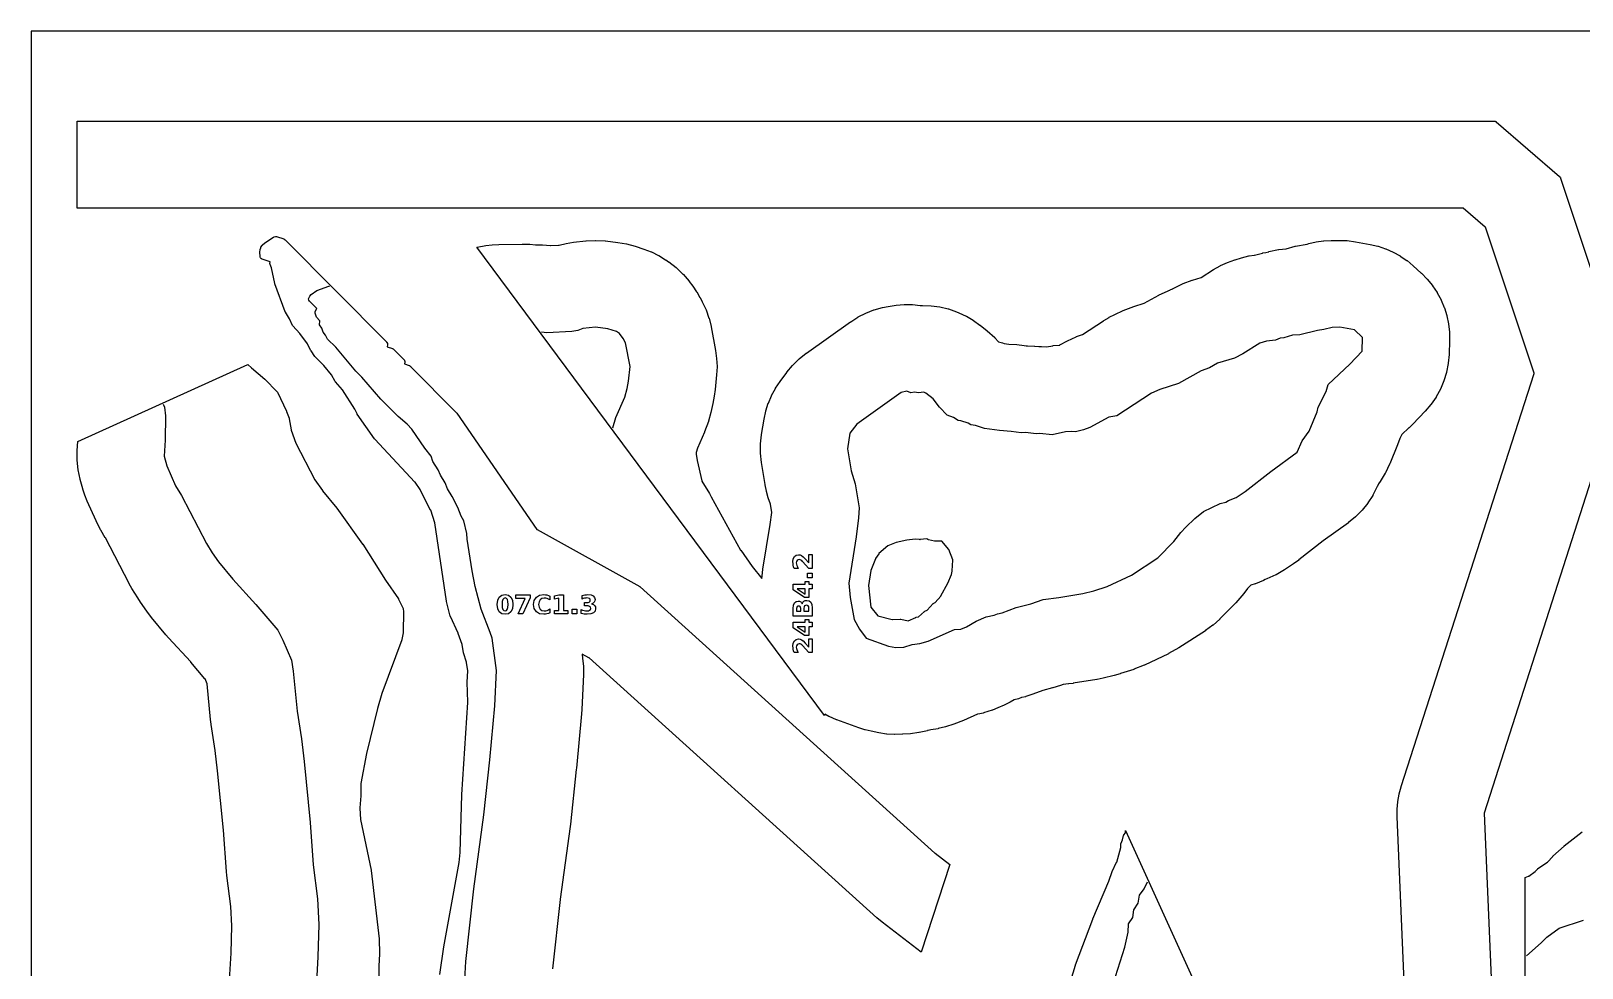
# Model space of a CAD drawing. Header units: millimetres. Extents: x 0 to 841, y 0 to 594.
# Drawn here: x 0 to 356.7, y 378.4 to 594 of the extents above; entities that cross this region are included whole.
import ezdxf

# ---------------------------------------------------------------- set-up
doc = ezdxf.new("R2010")
doc.units = ezdxf.units.MM
for name, color, linetype in [('CUT', 1, 'Continuous'), ('ENGRAVE', 5, 'Continuous'), ('SHEET_EDGE_DO_NOT_CUT', 8, 'Continuous')]:
    doc.layers.add(name, color=color, linetype=linetype)

msp = doc.modelspace()

# ---------------------------------------------------------------- linework, layer by layer
at = {"layer": 'CUT'}
for points in [[(317.13, 344.52), (314.2, 413.16), (314.2, 413.18), (314.2, 414.91), (314.21, 414.95), (314.36, 416.67), (314.37, 416.71), (314.67, 418.41), (314.68, 418.45), (315.14, 420.12), (315.14, 420.14), (345.68, 515.22), (345.68, 515.24), (345.68, 515.25), (334.49, 548.83), (334.48, 548.84), (334.47, 548.85), (329.4, 553.25), (329.39, 553.25), (329.38, 553.25), (10.62, 553.25), (10.62, 573.25), (336.52, 573.26), (336.52, 573.26), (336.57, 573.26), (336.62, 573.25), (336.74, 573.22), (336.79, 573.21), (336.84, 573.19), (336.88, 573.17), (336.93, 573.14), (336.97, 573.11), (351.53, 560.53), (351.57, 560.49), (351.61, 560.45), (351.72, 560.3), (351.75, 560.26), (351.77, 560.21), (351.79, 560.16), (366.63, 515.51)], [(93.99, 376.89), (94.94, 383.25), (94.94, 383.26), (98.46, 402.69), (98.46, 402.7), (98.73, 404.96), (98.73, 404.98), (99.11, 418.28), (99.11, 418.3), (100.46, 439.53), (100.46, 439.55), (100.33, 444.14), (100.33, 444.17), (100.44, 446.77), (100.44, 446.78), (100.44, 446.79), (100.16, 448.73), (100.16, 448.74), (100.16, 448.75), (99.47, 450.9), (99.46, 450.94), (99.45, 450.98), (99.19, 452.77), (99.19, 452.78), (99.19, 452.8), (98.23, 455.39), (98.23, 455.41), (96.46, 459.28), (96.45, 459.32), (96.43, 459.36), (95.55, 462.76), (95.54, 462.81), (92.86, 480.8), (92.85, 480.81), (92.85, 480.82), (91.92, 483.75), (91.92, 483.76), (91.91, 483.77), (89.51, 488.46), (89.5, 488.48), (88.33, 490.17), (88.31, 490.2), (79.07, 500.08), (79.03, 500.14), (75.03, 505.81), (75.01, 505.85), (74.99, 505.89), (74.49, 506.96), (74.48, 506.99), (71.63, 511.41), (71.61, 511.44), (70.03, 513.26), (70, 513.3), (69.97, 513.34), (69.09, 514.9), (69.08, 514.91), (69.08, 514.91), (67.31, 517.07), (67.29, 517.09), (65.34, 519.02), (65.3, 519.06), (65.27, 519.1), (64.41, 520.4), (64.38, 520.45), (63.62, 521.98), (63.61, 521.99), (63.61, 522), (61.8, 524.37), (61.79, 524.38), (60.21, 526.14), (60.18, 526.18), (60.15, 526.22), (60.13, 526.26), (59.46, 527.74), (59.45, 527.76), (58.52, 529.31), (58.5, 529.35), (58.48, 529.39), (56.06, 535.86), (56.04, 535.93), (55.28, 539.48), (55.27, 539.51), (54.99, 540.31), (54.97, 540.36), (54.97, 540.41), (54.96, 540.46), (54.96, 540.51), (54.99, 540.86), (54.99, 540.87), (54.98, 540.88), (53.15, 541.5), (53.11, 541.52), (53.07, 541.54), (53.03, 541.56), (52.99, 541.59), (52.93, 541.65), (52.89, 541.68), (52.86, 541.71), (52.84, 541.75), (52.81, 541.79), (52.79, 541.83), (52.73, 541.98), (52.71, 542.02), (52.7, 542.06), (52.69, 542.1), (52.69, 542.15), (52.63, 543.14), (52.63, 543.19), (52.63, 543.23), (52.67, 543.61), (52.68, 543.66), (52.69, 543.71), (52.83, 544.13), (52.85, 544.19), (52.88, 544.24), (53.16, 544.68), (53.18, 544.72), (53.21, 544.75), (53.25, 544.78), (53.71, 545.21), (53.74, 545.23), (53.77, 545.25), (55.77, 546.56), (55.81, 546.58), (55.85, 546.6), (55.89, 546.62), (55.93, 546.63), (56.21, 546.7), (56.26, 546.7), (56.3, 546.71), (56.35, 546.71), (56.39, 546.7), (56.44, 546.7), (56.48, 546.68), (58.13, 546.15), (58.19, 546.13), (58.24, 546.1), (58.43, 545.98), (58.48, 545.94), (58.53, 545.9), (81.74, 522.45), (81.78, 522.41), (81.81, 522.36), (81.84, 522.32), (81.95, 522.08), (81.97, 522.04), (81.98, 521.99), (81.99, 521.95), (82, 521.9), (82, 521.85), (81.99, 521.8), (81.93, 521.34), (81.93, 521.33), (81.94, 521.32), (83.14, 520.92), (83.18, 520.9), (83.22, 520.88), (83.26, 520.86), (83.4, 520.77), (83.43, 520.74), (83.47, 520.71), (85.76, 518.39), (85.79, 518.36), (85.82, 518.32), (85.84, 518.28), (85.86, 518.24), (85.93, 518.07), (85.95, 518.02), (85.96, 517.96), (85.97, 517.91), (85.97, 517.86), (85.97, 517.8), (85.92, 517.42), (85.92, 517.4), (85.93, 517.4), (86.97, 517.05), (87.01, 517.03), (87.05, 517.01), (87.09, 516.99), (87.23, 516.9), (87.26, 516.87), (87.3, 516.84), (97.86, 506.16), (97.89, 506.13), (97.92, 506.09), (116.35, 479.33), (116.36, 479.33), (116.37, 479.32), (139.99, 466.15), (140.04, 466.12), (140.09, 466.09), (207.9, 404.82), (207.91, 404.81), (211.33, 402.2), (204.74, 382.06), (195.77, 388.92), (195.76, 388.93), (194.51, 389.97), (194.49, 389.98), (128.33, 449.75), (128.32, 449.76), (128.31, 449.77), (126.74, 450.64), (126.73, 450.65), (126.73, 450.64), (126.87, 449.65), (126.87, 449.62), (127.04, 447.83), (127.04, 447.79), (127.04, 445.99), (127.04, 445.97), (126.68, 437.86), (126.68, 437.85), (126.61, 436.88), (126.61, 436.87), (125.44, 424.4), (125.44, 424.4), (125.41, 424.11), (125.41, 424.11), (124.05, 411.53), (124.05, 411.52), (123.98, 410.98), (123.98, 410.97), (121.69, 394.21), (121.69, 394.2), (119.95, 378.19)], [(45.57, 374.43), (46.01, 381.78), (46.01, 381.79), (46.17, 388.13), (46.17, 388.14), (45.94, 392.57), (45.93, 392.58), (45.07, 399.71), (45.07, 399.72), (44.98, 400.61), (44.98, 400.62), (44.25, 410.11), (44.25, 410.12), (42.92, 423.76), (42.92, 423.76), (42.37, 428.42), (42.37, 428.43), (41.44, 434.45), (41.44, 434.47), (41.3, 435.56), (41.3, 435.57), (40.5, 443.78), (40.5, 443.79), (40.5, 443.81), (40.02, 444.92), (40.01, 444.93), (40.01, 444.94), (36.73, 448.81), (36.72, 448.82), (31.65, 454.35), (31.65, 454.36), (31.03, 455.06), (31.03, 455.07), (27.73, 459.02), (27.72, 459.03), (26.62, 460.49), (26.6, 460.51), (25.17, 462.59), (25.16, 462.6), (24.54, 463.56), (24.53, 463.57), (23.22, 465.73), (23.22, 465.75), (22.6, 466.83), (22.6, 466.85), (17.1, 477.37), (17.09, 477.38), (16.03, 479.18), (16.01, 479.21), (14.96, 481.26), (14.95, 481.28), (12.94, 485.81), (12.93, 485.83), (12.39, 487.18), (12.38, 487.22), (11.94, 488.61), (11.94, 488.62), (11.33, 490.83), (11.32, 490.86), (10.86, 493), (10.85, 493.06), (10.63, 495.22), (10.63, 495.28), (10.65, 497.47), (10.65, 497.5), (10.79, 499.51), (49.88, 517.3), (50.67, 516.5), (50.67, 516.5), (50.69, 516.48), (53.75, 513.9), (53.79, 513.87), (56.58, 510.99), (56.62, 510.95), (56.65, 510.9), (56.68, 510.86), (58.76, 506.52), (58.78, 506.47), (59.37, 504.88), (59.38, 504.84), (59.39, 504.79), (59.83, 502.2), (59.84, 502.19), (59.84, 502.18), (60.87, 499.18), (60.87, 499.17), (60.88, 499.16), (65.27, 490.75), (65.29, 490.72), (67.04, 488.24), (67.05, 488.22), (70.3, 484.22), (70.31, 484.2), (76.27, 475.95), (76.29, 475.93), (81.53, 467.64), (81.54, 467.63), (84.48, 463.31), (84.51, 463.25), (85.56, 461.15), (85.58, 461.11), (85.6, 461.07), (85.61, 461.03), (85.61, 460.98), (85.66, 460.47), (85.66, 460.41), (85.58, 455.58), (85.58, 455.54), (85.57, 455.5), (85.29, 453.97), (85.28, 453.93), (85.27, 453.88), (80.68, 441.55), (80.67, 441.53), (79.69, 438.14), (79.68, 438.13), (77.12, 427.78), (77.12, 427.76), (75.85, 420.85), (75.84, 420.84), (75.84, 420.83), (75.84, 418.08), (75.84, 418.04), (75.59, 415.22), (75.59, 415.18), (75.74, 412.56), (75.74, 412.55), (75.74, 412.54), (78.24, 400.9), (78.25, 400.85), (80.04, 385.12), (80.04, 385.09), (80.18, 381.69), (80.18, 381.63), (79.96, 378.79), (79.96, 378.77), (79.98, 376.01)], [(366.64, 515.2), (334.19, 414.03), (334.18, 414.02), (334.18, 414.01), (337.11, 345.37)], [(239.13, 375.56), (240.19, 379.08), (240.2, 379.12), (244.22, 389.67), (244.23, 389.68), (247.87, 398.36), (247.88, 398.38), (248.65, 400.58), (248.67, 400.63), (249.68, 402.73), (249.68, 402.74), (249.69, 402.76), (250.61, 406.14), (250.61, 406.15), (250.62, 406.17), (250.66, 406.94), (250.67, 406.99), (250.68, 407.03), (250.69, 407.08), (250.7, 407.12), (251.05, 407.88), (251.05, 407.89), (251.06, 407.91), (251.29, 408.88), (251.31, 408.93), (251.33, 408.99), (251.36, 409.04), (251.68, 409.53), (251.69, 409.54), (251.69, 409.56), (251.72, 410.05), (269, 372.06)], [(343.62, 353.69), (343.62, 399.24), (344.43, 399.56), (344.43, 399.56), (344.44, 399.57), (344.45, 399.57), (345.91, 400.57), (345.93, 400.58), (345.94, 400.59), (346.47, 401.18), (346.51, 401.22), (346.56, 401.26), (348.74, 402.75), (348.75, 402.76), (348.76, 402.77), (349.96, 404.07), (349.99, 404.1), (352.57, 406.45), (352.6, 406.48), (356.74, 409.71)]]:
    msp.add_lwpolyline(points, dxfattribs=at)
for points in [[(102.56, 544.29), (102.58, 544.3), (104.57, 544.63), (104.59, 544.63), (106.05, 544.82), (106.09, 544.82), (107.56, 544.9), (107.58, 544.9), (112.93, 544.98), (112.95, 544.98), (114.66, 544.93), (114.7, 544.93), (116, 544.78), (116.03, 544.77), (117.56, 544.8), (117.62, 544.8), (119.5, 544.61), (119.51, 544.61), (119.52, 544.61), (121.35, 544.72), (121.36, 544.72), (121.37, 544.72), (121.39, 544.73), (121.43, 544.74), (123.05, 545.13), (123.09, 545.14), (124.75, 545.4), (124.77, 545.4), (127.61, 545.71), (127.64, 545.71), (129.83, 545.83), (129.88, 545.83), (132.07, 545.7), (132.1, 545.7), (134.94, 545.37), (134.97, 545.37), (136.94, 545.04), (136.99, 545.03), (138.91, 544.5), (138.93, 544.5), (140.92, 543.84), (140.94, 543.83), (142.66, 543.18), (142.7, 543.16), (144.34, 542.35), (144.38, 542.33), (145.95, 541.36), (145.97, 541.35), (146.64, 540.89), (146.66, 540.88), (148.35, 539.58), (148.39, 539.55), (149.92, 538.08), (149.96, 538.04), (151.33, 536.41), (151.35, 536.39), (152.19, 535.28), (152.2, 535.26), (153.07, 534.02), (153.09, 533.98), (153.85, 532.67), (153.86, 532.66), (154.37, 531.7), (154.39, 531.68), (155.24, 529.87), (155.25, 529.82), (155.91, 527.96), (155.93, 527.91), (156.39, 525.97), (156.4, 525.94), (157.42, 520.52), (157.42, 520.5), (157.68, 518.67), (157.68, 518.62), (157.77, 516.79), (157.77, 516.74), (157.67, 514.89), (157.67, 514.87), (157.35, 511.52), (157.34, 511.5), (157.14, 510), (157.14, 509.98), (156.84, 508.3), (156.84, 508.27), (156.37, 506.24), (156.36, 506.21), (155.79, 504.21), (155.78, 504.18), (154.9, 501.75), (154.89, 501.72), (153.29, 498.03), (153.28, 498.01), (152.96, 497.01), (152.96, 497), (152.96, 496.99), (152.95, 496.79), (152.95, 496.77), (152.96, 496.64), (152.96, 496.61), (153.17, 495.2), (153.17, 495.18), (154.28, 490.46), (154.28, 490.45), (154.29, 490.44), (156.03, 487.56), (156.03, 487.55), (156.45, 486.83), (156.45, 486.82), (163.2, 474.54), (163.21, 474.52), (165.85, 470.81), (165.86, 470.79), (168.1, 468), (168.11, 467.99), (168.11, 468.01), (168.13, 468.49), (168.13, 468.53), (168.33, 470.17), (168.33, 470.19), (170, 480.45), (170, 480.46), (170.34, 483.2), (170.34, 483.21), (170.34, 483.23), (170.05, 485.1), (170.04, 485.1), (170.04, 485.11), (169.57, 486.57), (169.56, 486.59), (169.15, 488.06), (169.14, 488.1), (168.84, 489.6), (168.84, 489.62), (168.02, 494.73), (168.02, 494.75), (167.8, 496.83), (167.8, 496.89), (167.8, 498.97), (167.8, 499.02), (168.03, 501.1), (168.03, 501.13), (168.61, 504.68), (168.62, 504.7), (169, 506.53), (169.02, 506.57), (169.57, 508.34), (169.59, 508.38), (170.31, 510.09), (170.33, 510.13), (171.21, 511.76), (171.23, 511.81), (172.27, 513.36), (172.28, 513.37), (173.82, 515.46), (173.84, 515.48), (175.15, 517.07), (175.19, 517.11), (176.65, 518.54), (176.69, 518.58), (178.31, 519.86), (178.33, 519.88), (188.5, 527.11), (188.52, 527.12), (190.19, 528.18), (190.23, 528.21), (191.98, 529.09), (192.03, 529.11), (193.86, 529.81), (193.91, 529.83), (195.81, 530.35), (195.83, 530.35), (197.12, 530.63), (197.14, 530.64), (198.95, 530.95), (198.99, 530.95), (200.8, 531.09), (200.85, 531.09), (202.67, 531.06), (202.71, 531.06), (204.52, 530.85), (204.56, 530.85), (204.57, 530.85), (204.58, 530.84), (204.59, 530.85), (204.97, 530.87), (205.02, 530.87), (206.99, 530.8), (207.04, 530.8), (208.98, 530.53), (209.03, 530.52), (210.94, 530.06), (210.99, 530.05), (212.85, 529.39), (212.87, 529.39), (213.36, 529.19), (213.38, 529.18), (215.07, 528.4), (215.11, 528.37), (216.7, 527.44), (216.74, 527.42), (218.24, 526.33), (218.26, 526.32), (219.88, 525.03), (219.91, 525.01), (221.65, 523.44), (221.7, 523.4), (222.49, 522.5), (222.5, 522.49), (222.51, 522.49), (223.4, 522.24), (223.42, 522.24), (223.82, 522.11), (223.83, 522.1), (223.84, 522.1), (224.85, 521.95), (224.87, 521.95), (226.71, 521.83), (226.73, 521.83), (228.41, 521.64), (228.43, 521.64), (228.84, 521.58), (228.85, 521.57), (228.86, 521.57), (229.11, 521.58), (229.15, 521.58), (230.81, 521.48), (230.83, 521.48), (231.82, 521.37), (231.85, 521.37), (232.35, 521.38), (232.39, 521.38), (233.53, 521.31), (233.54, 521.31), (233.55, 521.31), (235.04, 521.59), (235.08, 521.6), (236.57, 521.75), (236.59, 521.75), (236.6, 521.76), (238.35, 522.7), (238.37, 522.72), (240.38, 523.66), (240.43, 523.68), (241.81, 524.15), (241.82, 524.15), (241.83, 524.16), (246.69, 527.35), (246.7, 527.36), (247.94, 528.1), (247.97, 528.12), (249.26, 528.78), (249.28, 528.79), (251.18, 529.67), (251.21, 529.68), (253.6, 530.6), (253.63, 530.61), (255.99, 531.35), (256, 531.35), (256.01, 531.36), (259.39, 533.24), (259.43, 533.26), (262.06, 534.47), (262.09, 534.49), (262.47, 534.63), (262.48, 534.64), (262.49, 534.64), (262.96, 534.91), (262.98, 534.92), (264.95, 535.91), (265, 535.93), (267.06, 536.69), (267.09, 536.69), (269.08, 537.3), (269.09, 537.3), (269.1, 537.31), (271.94, 539.1), (271.96, 539.11), (273.5, 539.99), (273.54, 540.01), (275.15, 540.74), (275.19, 540.76), (276.87, 541.35), (276.9, 541.35), (278.38, 541.79), (278.4, 541.8), (280.11, 542.23), (280.16, 542.24), (281.34, 542.43), (281.37, 542.43), (283.21, 542.91), (283.27, 542.93), (283.99, 543.04), (284.02, 543.04), (284.65, 543.22), (284.68, 543.23), (286.93, 543.73), (286.98, 543.74), (288.63, 543.91), (288.64, 543.91), (288.65, 543.91), (290.76, 544.46), (290.79, 544.47), (293.48, 544.97), (293.5, 544.97), (293.89, 545.08), (293.91, 545.09), (295.55, 545.47), (295.6, 545.47), (297.25, 545.71), (297.3, 545.71), (298.98, 545.81), (299, 545.81), (300.75, 545.83), (300.78, 545.83), (302.68, 545.76), (302.72, 545.76), (304.61, 545.51), (304.63, 545.5), (307.97, 544.89), (307.99, 544.89), (309.78, 544.47), (309.82, 544.46), (311.54, 543.89), (311.59, 543.87), (313.25, 543.14), (313.29, 543.12), (314.88, 542.24), (314.92, 542.21), (316.42, 541.19), (316.46, 541.16), (317.86, 539.99), (317.88, 539.97), (319.74, 538.27), (319.76, 538.25), (321.09, 536.92), (321.12, 536.88), (322.31, 535.43), (322.34, 535.39), (323.38, 533.83), (323.41, 533.79), (324.3, 532.14), (324.32, 532.09), (325.04, 530.36), (325.06, 530.32), (325.62, 528.52), (325.63, 528.48), (326.01, 526.64), (326.02, 526.59), (326.22, 524.73), (326.22, 524.68), (326.25, 522.79), (326.25, 522.77), (326.13, 519.59), (326.13, 519.57), (325.95, 517.54), (325.95, 517.49), (325.56, 515.51), (325.55, 515.46), (324.96, 513.53), (324.94, 513.48), (324.16, 511.62), (324.14, 511.57), (323.17, 509.8), (323.14, 509.76), (321.99, 508.1), (321.96, 508.05), (320.63, 506.51), (320.61, 506.49), (317.8, 503.54), (317.79, 503.53), (316.92, 502.68), (316.91, 502.67), (315.28, 501.15), (315.27, 501.14), (315.27, 501.13), (314.83, 500.27), (314.81, 500.24), (314.29, 498.8), (314.28, 498.79), (312.48, 494.37), (312.46, 494.35), (311.5, 492.32), (311.47, 492.27), (310.28, 490.37), (310.26, 490.35), (309.89, 489.83), (309.88, 489.82), (309.88, 489.81), (309.57, 489.09), (309.55, 489.06), (308.62, 487.2), (308.6, 487.15), (307.48, 485.41), (307.45, 485.36), (306.15, 483.75), (306.11, 483.71), (304.65, 482.24), (304.61, 482.2), (303, 480.89), (302.97, 480.87), (297.2, 476.68), (297.19, 476.67), (291.6, 472.29), (291.59, 472.28), (290.36, 471.39), (290.35, 471.38), (288.29, 470.01), (288.27, 470), (286.34, 468.86), (286.29, 468.84), (284.25, 467.93), (284.22, 467.92), (283.87, 467.79), (283.84, 467.78), (283.48, 467.58), (283.43, 467.56), (281.62, 466.8), (281.57, 466.78), (280.56, 466.47), (280.54, 466.47), (280.54, 466.46), (279.82, 465.77), (279.81, 465.76), (279.78, 465.72), (279.76, 465.7), (278.93, 464.59), (278.91, 464.56), (277.08, 462.43), (277.06, 462.41), (273.4, 458.72), (273.38, 458.7), (271.84, 457.3), (271.8, 457.27), (270.12, 456.04), (270.1, 456.02), (264.01, 452.06), (263.98, 452.04), (261.64, 450.73), (261.61, 450.71), (256.07, 448.09), (256.04, 448.08), (253.65, 447.13), (253.62, 447.12), (250.54, 446.13), (250.52, 446.12), (249.14, 445.74), (249.13, 445.73), (246.61, 445.12), (246.6, 445.11), (245.17, 444.82), (245.15, 444.82), (239.69, 443.91), (239.68, 443.9), (238.66, 443.76), (238.64, 443.76), (237.38, 443.61), (237.36, 443.61), (237.35, 443.61), (236.77, 443.4), (236.75, 443.39), (234.97, 442.84), (234.95, 442.83), (232.7, 442.24), (232.67, 442.23), (230.44, 441.39), (230.42, 441.38), (228.77, 440.84), (228.72, 440.83), (227.86, 440.62), (227.83, 440.62), (227.14, 440.37), (227.09, 440.36), (226.13, 440.13), (226.12, 440.13), (226.11, 440.12), (225.18, 439.58), (225.16, 439.58), (223.82, 438.87), (223.78, 438.85), (222.39, 438.25), (222.37, 438.24), (221.09, 437.74), (221.07, 437.74), (219.07, 437.08), (219.02, 437.07), (217.73, 436.8), (217.72, 436.79), (217.71, 436.79), (214.48, 435.35), (214.45, 435.34), (212.23, 434.5), (212.2, 434.49), (210.33, 433.92), (210.31, 433.91), (208.66, 433.48), (208.62, 433.47), (206.94, 433.18), (206.91, 433.18), (206.66, 433.15), (206.65, 433.15), (206.64, 433.14), (206.19, 433.02), (206.17, 433.01), (204.26, 432.58), (204.22, 432.57), (202.28, 432.32), (202.25, 432.32), (200.47, 432.18), (200.45, 432.18), (198.65, 432.13), (198.61, 432.13), (196.83, 432.23), (196.78, 432.24), (195.01, 432.51), (194.98, 432.52), (193.26, 432.86), (193.24, 432.87), (191.81, 433.21), (191.77, 433.22), (190.37, 433.67), (190.35, 433.68), (185.3, 435.51), (185.28, 435.52), (183.55, 436.24), (183.51, 436.26), (182.54, 436.78), (182.53, 436.78), (182.53, 436.77), (182.5, 436.47), (102.54, 544.29), (102.56, 544.29)], [(193.15, 461.39), (194.72, 459.47), (194.73, 459.46), (194.74, 459.46), (198.09, 458.58), (198.1, 458.57), (198.12, 458.57), (199.87, 458.7), (199.92, 458.7), (199.98, 458.69), (200.03, 458.68), (201.71, 458.26), (201.72, 458.26), (201.73, 458.27), (203.46, 459.07), (203.52, 459.09), (203.57, 459.11), (204.11, 459.22), (204.12, 459.23), (204.13, 459.23), (205.46, 460.44), (205.5, 460.47), (205.54, 460.5), (205.58, 460.52), (206.08, 460.76), (206.09, 460.77), (206.1, 460.77), (207.49, 462.24), (207.53, 462.28), (207.57, 462.31), (207.62, 462.34), (207.91, 462.49), (207.92, 462.49), (207.93, 462.5), (209.22, 463.98), (209.23, 463.99), (209.24, 464), (210.83, 466.96), (210.84, 466.98), (211.67, 468.91), (211.68, 468.92), (211.68, 468.93), (211.87, 469.72), (211.87, 469.74), (211.87, 469.75), (212, 472.28), (212, 472.29), (212, 472.3), (211.1, 474.69), (211.09, 474.71), (211.08, 474.72), (209.51, 476.63), (209.5, 476.64), (209.49, 476.64), (207.96, 476.59), (207.91, 476.59), (207.87, 476.6), (207.82, 476.6), (206.4, 476.94), (206.36, 476.95), (206.32, 476.97), (206.28, 476.99), (206.25, 477.01), (206.02, 477.16), (206.01, 477.16), (206, 477.16), (204.49, 476.96), (204.43, 476.95), (204.37, 476.96), (203.35, 477.07), (203.34, 477.07), (203.32, 477.07), (201.41, 476.87), (201.39, 476.86), (198.96, 476.34), (198.95, 476.34), (198.94, 476.34), (197.06, 475.55), (197.05, 475.55), (197.04, 475.54), (195.01, 473.74), (195, 473.74), (194.99, 473.73), (194.22, 472.59), (194.22, 472.58), (194.21, 472.57), (193.13, 469.87), (193.12, 469.86), (193.12, 469.85), (192.6, 466.4), (192.6, 466.39), (192.6, 466.38), (193.14, 461.41), (193.15, 461.4), (193.15, 461.39)]]:
    msp.add_lwpolyline(points, close=True, dxfattribs=at)
at = {"layer": 'ENGRAVE'}
for points in [[(99.76, 375.77), (100.02, 379.89), (101.84, 396.64), (104.17, 413.68), (105.53, 426.27), (106.7, 438.75), (107.06, 446.87), (106.03, 454.27), (105.63, 455.62), (103.5, 460.96), (102.14, 466.2), (101.44, 469.8), (100.33, 477.11), (100.25, 478.4), (99.53, 481.27), (98.9, 482.36), (98.17, 484.36), (96.88, 486.9), (95.82, 488.67), (95.26, 490.02), (94.17, 491.81), (93.62, 493.05), (92.43, 494.94), (92, 496.14), (90.54, 497.98), (87.56, 502.36), (86.52, 503.53), (84.43, 505.28), (80.48, 509.26), (76.08, 514.38), (74.68, 515.73), (70.07, 521.24), (68.18, 523.06), (67.72, 524.04), (67.17, 524.74), (66.88, 525.59), (66.35, 526.36), (66.4, 527.33), (65.69, 528.17), (65.34, 529.06), (65.36, 529.49), (65.7, 530.13), (64.01, 531.84), (63.87, 532.1), (63.85, 532.4), (64.09, 532.96), (64.44, 533.4), (65.71, 534.32), (68.48, 535.26), (68.62, 535.28)], [(133.78, 502.68), (134.53, 505.05), (136.56, 509.71), (137.14, 511.74), (137.44, 513.45), (137.77, 516.82), (136.74, 522.26), (136.22, 523.24), (135.37, 524.37), (134.68, 524.84), (132.67, 525.5), (129.8, 525.83), (126.94, 525.52), (125.76, 525.06), (124.35, 524.86), (118.62, 524.53), (117.43, 524.72)], [(192.11, 454.31), (197.18, 452.47), (198.93, 452.12), (200.74, 452.26), (202.66, 452.8), (204.43, 453.03), (206.32, 453.61), (212.4, 456.32), (213.86, 456.39), (215.17, 456.9), (217.39, 458.18), (219.64, 459.22), (221.48, 459.55), (222.3, 459.89), (223.35, 460.09), (226.6, 461.32), (229.91, 462.18), (232.75, 463.22), (236.39, 463.63), (241.87, 464.55), (244.4, 465.16), (247.5, 466.16), (253.07, 468.8), (259.18, 472.78), (262.86, 476.5), (264.41, 478.58), (265.58, 479.82), (267.65, 481.83), (269.64, 483.41), (273.48, 485.27), (274.82, 485.61), (275.44, 485.99), (277.19, 486.64), (279.26, 488.03), (285.15, 492.64), (291.22, 497.06), (292.37, 499.7), (293.96, 501.94), (295.78, 506.38), (296.02, 507.43), (297.88, 511.06), (298.32, 512.69), (303.32, 517.33), (306.15, 520.3), (306.26, 523.5), (304.38, 525.22), (301.01, 525.83), (299.24, 525.81), (297.36, 525.29), (295.85, 525.12), (291.81, 524.06), (290.14, 523.99), (288.14, 523.42), (287.3, 523.34), (286.23, 522.87), (284.12, 522.64), (282.61, 522.19), (278.68, 519.71), (276.78, 518.74), (272.91, 517.56), (271.03, 516.48), (269.12, 515.77), (263.93, 512.88), (259.59, 511.52), (257.66, 510.63), (249.72, 505.42), (247.89, 505.13), (243.5, 502.75), (242.08, 502.24), (240.25, 501.78), (239.34, 501.88), (237.91, 501.8), (234.83, 501.09), (232, 501.39), (231.18, 501.33), (228.74, 501.58), (227.7, 501.52), (225.39, 501.87), (222.74, 502.05), (219.26, 502.56), (217.23, 503.21), (216.18, 503.36), (215.51, 503.75), (213.82, 504.3), (213.2, 504.38), (212.15, 505.09), (210.68, 505.59), (208.95, 507.44), (207.46, 509.36), (205.81, 510.67), (205.3, 510.87), (204.09, 510.73), (203.17, 510.86), (202.31, 510.78), (201.41, 511.1), (200.1, 510.81), (189.91, 503.57), (188.35, 501.47), (187.77, 497.89), (188.59, 492.76), (189.55, 489.79), (190.43, 484.28), (190.34, 481.96), (189.8, 477.6), (188.07, 466.97), (188.37, 463.69), (189.32, 458.56), (190.57, 456.34), (192.11, 454.31)], [(30.42, 508.11), (30.73, 507.43), (30.9, 505.45), (30.85, 499.86), (30.61, 496.15), (31.22, 493.92), (33.24, 489.37), (34.58, 487.1), (40.33, 476.1), (41.64, 473.93), (43.08, 471.83), (46.39, 467.87), (51.74, 462.04), (56.76, 456.1), (57.95, 453.86), (59.91, 449.26), (60.31, 446.71), (61.21, 437.5), (62.19, 431.12), (62.81, 425.9), (64.18, 411.85), (64.92, 402.13), (65.87, 394.3), (66.18, 388.41), (66, 380.94), (65.47, 372.21)], [(248.34, 373.07), (251.53, 383.19), (252.35, 386.64), (252.39, 388.53), (253.41, 390.02), (253.6, 391.79), (254.63, 393.34), (254.9, 395.13), (256.01, 396.62), (256.77, 398.22)], [(343.92, 381.23), (347.31, 384.17), (348.59, 385.53), (351.46, 387.59), (357.08, 389.43)]]:
    msp.add_lwpolyline(points, dxfattribs=at)
for points in [[(178.86, 471.6), (178.86, 473.52), (179.69, 473.52), (179.69, 470.34), (178.86, 470.34), (177.45, 471.94), (177.26, 472.13), (177.07, 472.26), (176.88, 472.34), (176.69, 472.36), (176.41, 472.31), (176.19, 472.15), (176.05, 471.91), (176, 471.6), (176.03, 471.33), (176.12, 471.03), (176.26, 470.7), (176.45, 470.36), (175.49, 470.36), (175.38, 470.74), (175.3, 471.11), (175.25, 471.48), (175.23, 471.84), (175.32, 472.54), (175.58, 473.06), (175.99, 473.39), (176.54, 473.49), (176.89, 473.45), (177.21, 473.31), (177.57, 473.02), (178.04, 472.53), (178.86, 471.6)], [(175.31, 465.44), (175.31, 466.69), (178.07, 466.69), (178.07, 467.32), (178.89, 467.32), (178.89, 466.69), (179.69, 466.69), (179.69, 465.63), (178.89, 465.63), (178.89, 463.69), (177.92, 463.69), (175.31, 465.44)], [(178.55, 468.2), (178.55, 469.26), (179.69, 469.26), (179.69, 468.2), (178.55, 468.2)], [(110.83, 462.05), (110.71, 461.08), (110.36, 460.37), (109.79, 459.93), (109.03, 459.78), (108.26, 459.93), (107.7, 460.37), (107.34, 461.08), (107.23, 462.05), (107.34, 463.01), (107.7, 463.73), (108.26, 464.17), (109.03, 464.32), (109.79, 464.17), (110.36, 463.73), (110.71, 463.01), (110.83, 462.05)], [(111.52, 464.24), (114.81, 464.24), (114.81, 463.6), (113.11, 459.86), (112.01, 459.86), (113.62, 463.41), (111.52, 463.41), (111.52, 464.24)], [(119.31, 460.1), (118.99, 459.96), (118.66, 459.86), (118.32, 459.8), (117.96, 459.78), (116.98, 459.93), (116.23, 460.39), (115.75, 461.11), (115.59, 462.05), (115.75, 462.98), (116.23, 463.7), (116.98, 464.16), (117.96, 464.32), (118.32, 464.3), (118.66, 464.23), (118.99, 464.13), (119.31, 463.99), (119.31, 463.09), (119, 463.27), (118.69, 463.4), (118.38, 463.47), (118.05, 463.5), (117.51, 463.4), (117.1, 463.11), (116.84, 462.65), (116.75, 462.05), (116.84, 461.44), (117.1, 460.98), (117.51, 460.69), (118.05, 460.6), (118.38, 460.62), (118.69, 460.69), (119, 460.82), (119.31, 461.01), (119.31, 460.1)], [(120.4, 460.64), (121.39, 460.64), (121.39, 463.47), (120.37, 463.26), (120.37, 464.03), (121.39, 464.24), (122.46, 464.24), (122.46, 460.64), (123.45, 460.64), (123.45, 459.86), (120.4, 459.86), (120.4, 460.64)], [(128.94, 462.22), (129.33, 462.07), (129.61, 461.82), (129.79, 461.5), (129.84, 461.11), (129.72, 460.53), (129.35, 460.12), (128.73, 459.86), (127.89, 459.78), (127.56, 459.79), (127.22, 459.83), (126.88, 459.9), (126.55, 460), (126.55, 460.87), (126.86, 460.73), (127.18, 460.63), (127.49, 460.57), (127.79, 460.55), (128.19, 460.58), (128.48, 460.7), (128.66, 460.89), (128.72, 461.15), (128.65, 461.41), (128.47, 461.6), (128.17, 461.71), (127.75, 461.75), (127.3, 461.75), (127.3, 462.48), (127.77, 462.48), (128.14, 462.51), (128.4, 462.61), (128.56, 462.78), (128.61, 463.02), (128.56, 463.24), (128.41, 463.41), (128.17, 463.51), (127.84, 463.55), (127.57, 463.53), (127.29, 463.48), (127.01, 463.41), (126.74, 463.3), (126.74, 464.13), (127.07, 464.21), (127.4, 464.27), (127.72, 464.3), (128.04, 464.32), (128.79, 464.25), (129.32, 464.04), (129.63, 463.69), (129.74, 463.19), (129.69, 462.85), (129.54, 462.57), (129.29, 462.36), (128.94, 462.22)], [(176.24, 465.63), (178.07, 464.39), (178.07, 465.63), (176.24, 465.63)], [(109.7, 462.05), (109.66, 462.75), (109.55, 463.21), (109.34, 463.46), (109.03, 463.55), (108.72, 463.46), (108.51, 463.21), (108.39, 462.75), (108.35, 462.05), (108.39, 461.35), (108.51, 460.88), (108.72, 460.63), (109.03, 460.55), (109.34, 460.63), (109.54, 460.88), (109.66, 461.35), (109.7, 462.05)], [(124.48, 461), (125.53, 461), (125.53, 459.86), (124.48, 459.86), (124.48, 461)], [(177.34, 462.23), (177.5, 462.56), (177.73, 462.8), (178.05, 462.95), (178.43, 462.99), (178.98, 462.89), (179.38, 462.57), (179.61, 462.03), (179.69, 461.27), (179.69, 459.39), (175.31, 459.39), (175.31, 461.09), (175.38, 461.87), (175.59, 462.41), (175.95, 462.71), (176.47, 462.82), (176.76, 462.78), (177.01, 462.67), (177.21, 462.48), (177.34, 462.23)], [(177.01, 461.15), (176.98, 461.38), (176.89, 461.55), (176.74, 461.65), (176.54, 461.69), (176.34, 461.65), (176.2, 461.55), (176.11, 461.38), (176.08, 461.15), (176.08, 460.52), (177.01, 460.52), (177.01, 461.15)], [(178.92, 461.18), (178.88, 461.48), (178.77, 461.7), (178.59, 461.82), (178.34, 461.87), (178.09, 461.82), (177.91, 461.7), (177.81, 461.48), (177.77, 461.18), (177.77, 460.52), (178.92, 460.52), (178.92, 461.18)], [(175.31, 456.69), (175.31, 457.94), (178.07, 457.94), (178.07, 458.57), (178.89, 458.57), (178.89, 457.94), (179.69, 457.94), (179.69, 456.88), (178.89, 456.88), (178.89, 454.94), (177.92, 454.94), (175.31, 456.69)], [(176.24, 456.88), (178.07, 455.64), (178.07, 456.88), (176.24, 456.88)], [(178.86, 452.22), (178.86, 454.15), (179.69, 454.15), (179.69, 450.97), (178.86, 450.97), (177.45, 452.57), (177.26, 452.75), (177.07, 452.88), (176.88, 452.96), (176.69, 452.98), (176.41, 452.93), (176.19, 452.78), (176.05, 452.54), (176, 452.23), (176.03, 451.95), (176.12, 451.65), (176.26, 451.33), (176.45, 450.98), (175.49, 450.98), (175.38, 451.36), (175.3, 451.73), (175.25, 452.1), (175.23, 452.46), (175.32, 453.16), (175.58, 453.68), (175.99, 454.01), (176.54, 454.12), (176.89, 454.07), (177.21, 453.93), (177.57, 453.65), (178.04, 453.16), (178.86, 452.22)]]:
    msp.add_lwpolyline(points, close=True, dxfattribs=at)
at = {"layer": 'SHEET_EDGE_DO_NOT_CUT'}
msp.add_lwpolyline([(0, 0), (841, 0), (841, 594), (0, 594)], close=True, dxfattribs=at)

doc.saveas('drawing.dxf')
